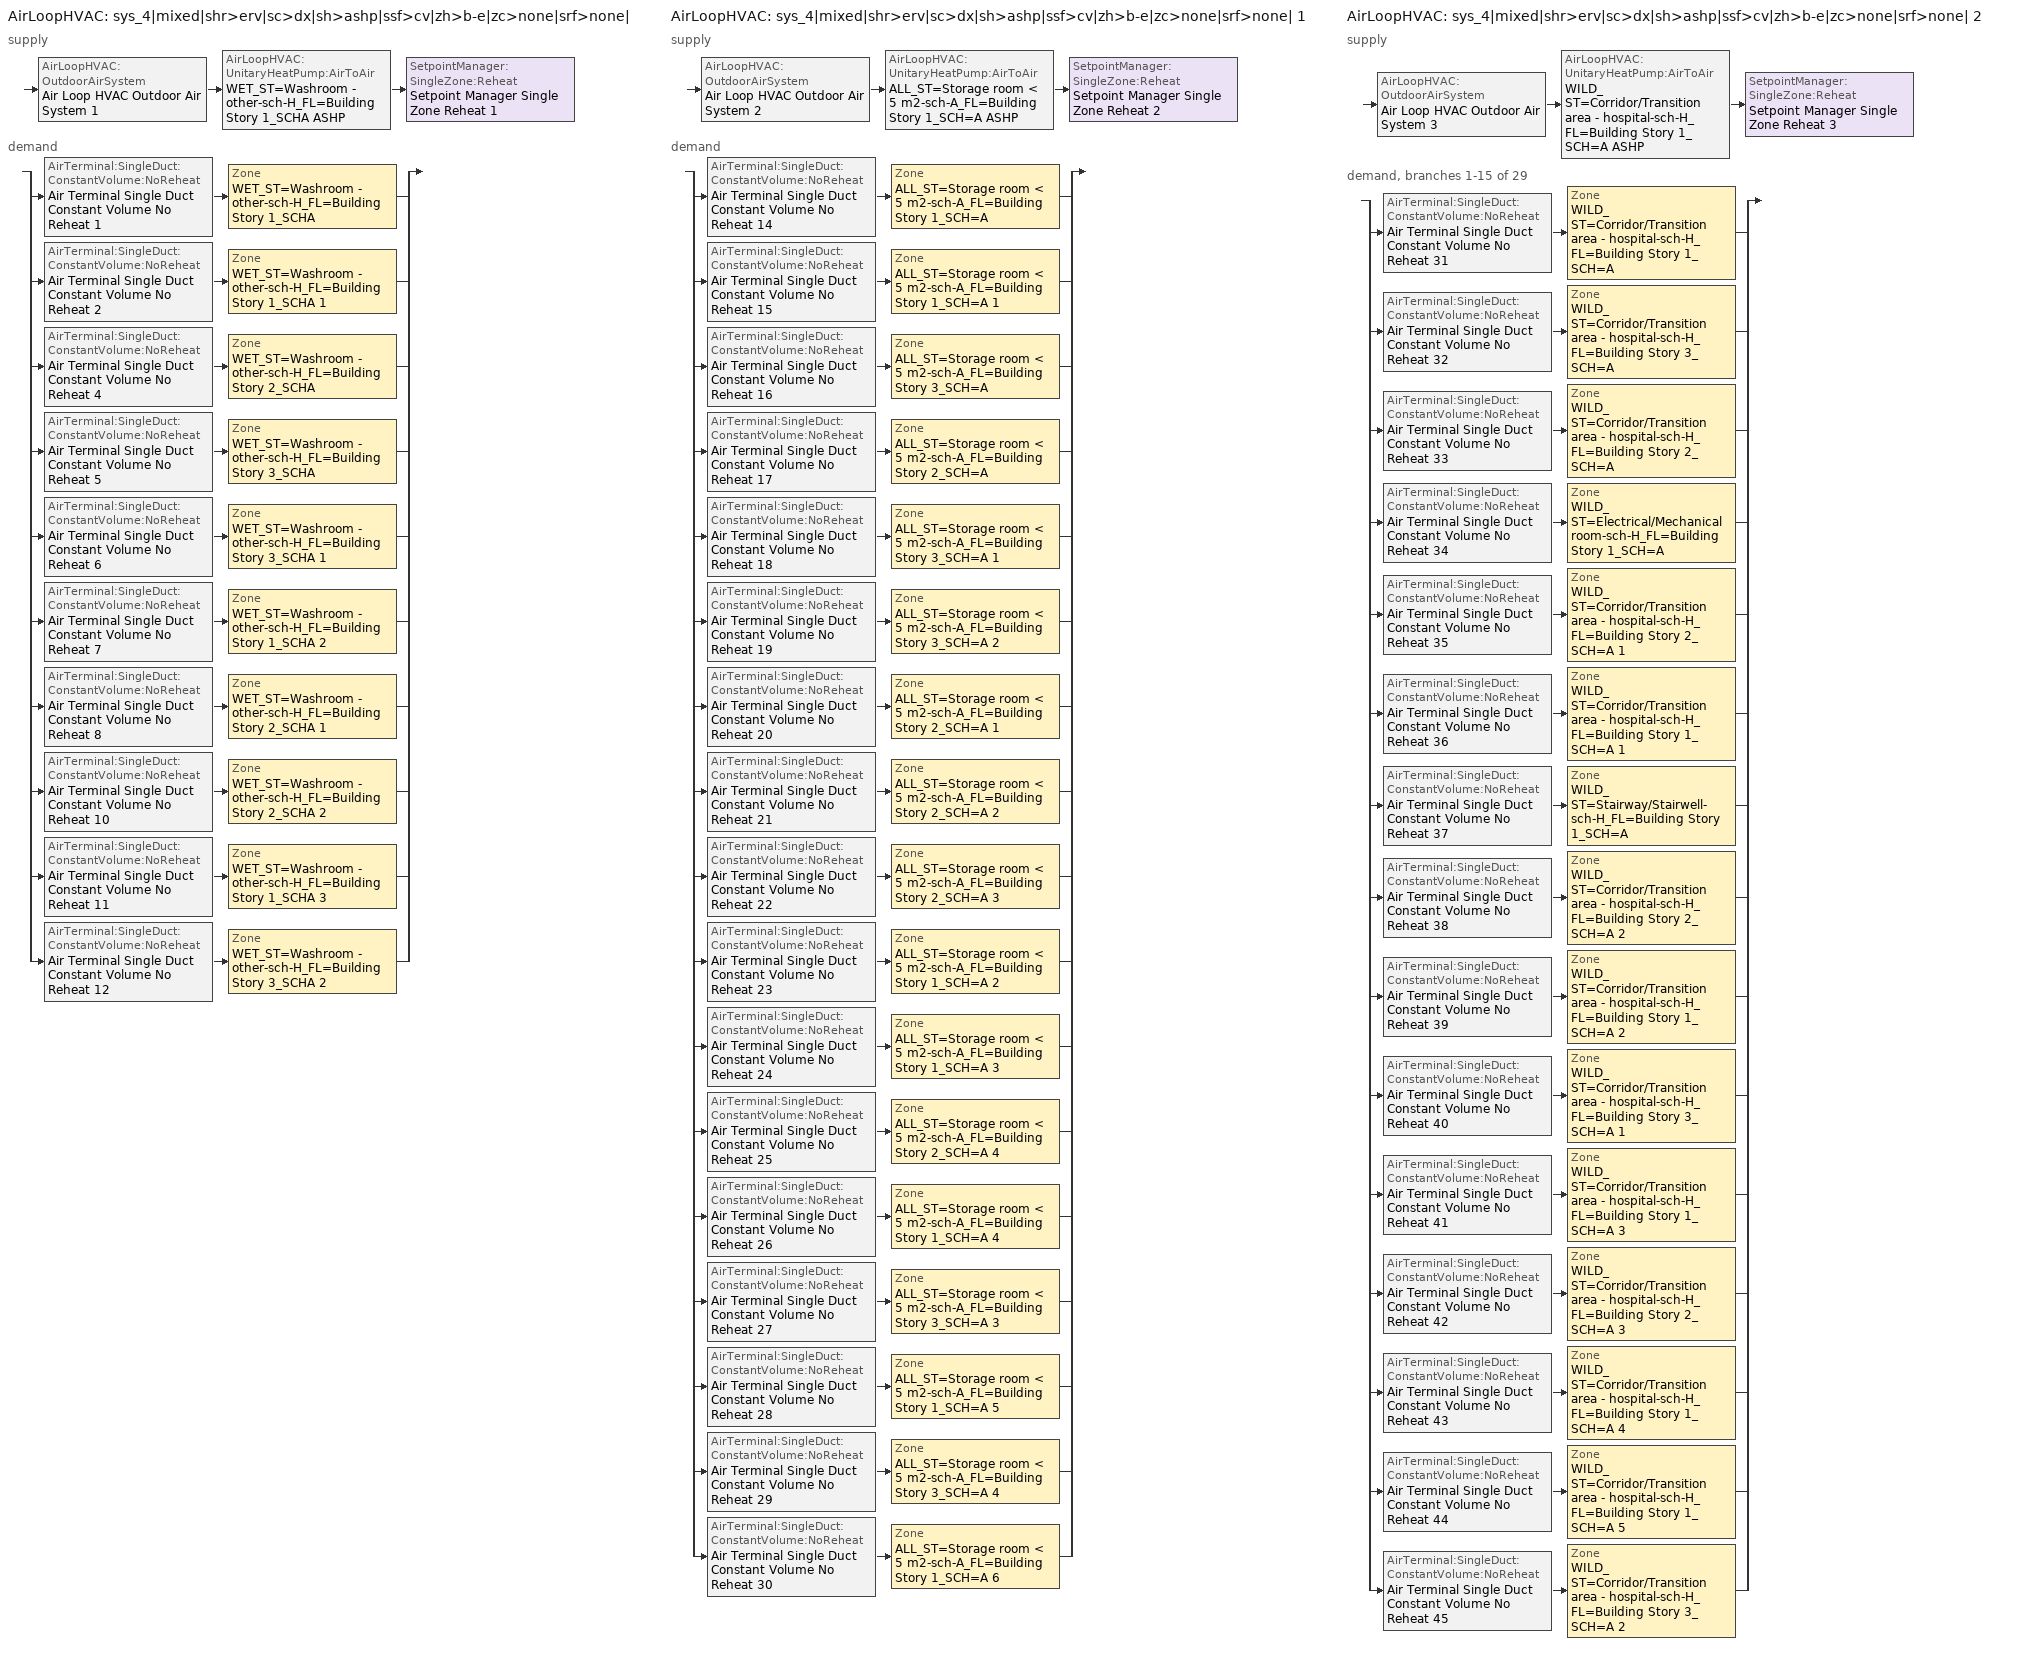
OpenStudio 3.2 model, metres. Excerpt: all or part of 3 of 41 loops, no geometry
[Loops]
AirLoopHVAC 'sys_4|mixed|shr>erv|sc>dx|sh>ashp|ssf>cv|zh>b-e|zc>none|srf>none|'
 supply: AirLoopHVAC:OutdoorAirSystem 'Air Loop HVAC Outdoor Air System 1' > AirLoopHVAC:UnitaryHeatPump:AirToAir 'WET_ST=Washroom - other-sch-H_FL=Building Story 1_SCHA ASHP' > SetpointManager:SingleZone:Reheat 'Setpoint Manager Single Zone Reheat 1'
 demand: split
  | AirTerminal:SingleDuct:ConstantVolume:NoReheat 'Air Terminal Single Duct Constant Volume No Reheat 1' > Zone 'WET_ST=Washroom - other-sch-H_FL=Building Story 1_SCHA'
  | AirTerminal:SingleDuct:ConstantVolume:NoReheat 'Air Terminal Single Duct Constant Volume No Reheat 2' > Zone 'WET_ST=Washroom - other-sch-H_FL=Building Story 1_SCHA 1'
  | AirTerminal:SingleDuct:ConstantVolume:NoReheat 'Air Terminal Single Duct Constant Volume No Reheat 4' > Zone 'WET_ST=Washroom - other-sch-H_FL=Building Story 2_SCHA'
  | AirTerminal:SingleDuct:ConstantVolume:NoReheat 'Air Terminal Single Duct Constant Volume No Reheat 5' > Zone 'WET_ST=Washroom - other-sch-H_FL=Building Story 3_SCHA'
  | AirTerminal:SingleDuct:ConstantVolume:NoReheat 'Air Terminal Single Duct Constant Volume No Reheat 6' > Zone 'WET_ST=Washroom - other-sch-H_FL=Building Story 3_SCHA 1'
  | AirTerminal:SingleDuct:ConstantVolume:NoReheat 'Air Terminal Single Duct Constant Volume No Reheat 7' > Zone 'WET_ST=Washroom - other-sch-H_FL=Building Story 1_SCHA 2'
  | AirTerminal:SingleDuct:ConstantVolume:NoReheat 'Air Terminal Single Duct Constant Volume No Reheat 8' > Zone 'WET_ST=Washroom - other-sch-H_FL=Building Story 2_SCHA 1'
  | AirTerminal:SingleDuct:ConstantVolume:NoReheat 'Air Terminal Single Duct Constant Volume No Reheat 10' > Zone 'WET_ST=Washroom - other-sch-H_FL=Building Story 2_SCHA 2'
  | AirTerminal:SingleDuct:ConstantVolume:NoReheat 'Air Terminal Single Duct Constant Volume No Reheat 11' > Zone 'WET_ST=Washroom - other-sch-H_FL=Building Story 1_SCHA 3'
  | AirTerminal:SingleDuct:ConstantVolume:NoReheat 'Air Terminal Single Duct Constant Volume No Reheat 12' > Zone 'WET_ST=Washroom - other-sch-H_FL=Building Story 3_SCHA 2'
AirLoopHVAC 'sys_4|mixed|shr>erv|sc>dx|sh>ashp|ssf>cv|zh>b-e|zc>none|srf>none| 1'
 supply: AirLoopHVAC:OutdoorAirSystem 'Air Loop HVAC Outdoor Air System 2' > AirLoopHVAC:UnitaryHeatPump:AirToAir 'ALL_ST=Storage room < 5 m2-sch-A_FL=Building Story 1_SCH=A ASHP' > SetpointManager:SingleZone:Reheat 'Setpoint Manager Single Zone Reheat 2'
 demand: split
  | AirTerminal:SingleDuct:ConstantVolume:NoReheat 'Air Terminal Single Duct Constant Volume No Reheat 14' > Zone 'ALL_ST=Storage room < 5 m2-sch-A_FL=Building Story 1_SCH=A'
  | AirTerminal:SingleDuct:ConstantVolume:NoReheat 'Air Terminal Single Duct Constant Volume No Reheat 15' > Zone 'ALL_ST=Storage room < 5 m2-sch-A_FL=Building Story 1_SCH=A 1'
  | AirTerminal:SingleDuct:ConstantVolume:NoReheat 'Air Terminal Single Duct Constant Volume No Reheat 16' > Zone 'ALL_ST=Storage room < 5 m2-sch-A_FL=Building Story 3_SCH=A'
  | AirTerminal:SingleDuct:ConstantVolume:NoReheat 'Air Terminal Single Duct Constant Volume No Reheat 17' > Zone 'ALL_ST=Storage room < 5 m2-sch-A_FL=Building Story 2_SCH=A'
  | AirTerminal:SingleDuct:ConstantVolume:NoReheat 'Air Terminal Single Duct Constant Volume No Reheat 18' > Zone 'ALL_ST=Storage room < 5 m2-sch-A_FL=Building Story 3_SCH=A 1'
  | AirTerminal:SingleDuct:ConstantVolume:NoReheat 'Air Terminal Single Duct Constant Volume No Reheat 19' > Zone 'ALL_ST=Storage room < 5 m2-sch-A_FL=Building Story 3_SCH=A 2'
  | AirTerminal:SingleDuct:ConstantVolume:NoReheat 'Air Terminal Single Duct Constant Volume No Reheat 20' > Zone 'ALL_ST=Storage room < 5 m2-sch-A_FL=Building Story 2_SCH=A 1'
  | AirTerminal:SingleDuct:ConstantVolume:NoReheat 'Air Terminal Single Duct Constant Volume No Reheat 21' > Zone 'ALL_ST=Storage room < 5 m2-sch-A_FL=Building Story 2_SCH=A 2'
  | AirTerminal:SingleDuct:ConstantVolume:NoReheat 'Air Terminal Single Duct Constant Volume No Reheat 22' > Zone 'ALL_ST=Storage room < 5 m2-sch-A_FL=Building Story 2_SCH=A 3'
  | AirTerminal:SingleDuct:ConstantVolume:NoReheat 'Air Terminal Single Duct Constant Volume No Reheat 23' > Zone 'ALL_ST=Storage room < 5 m2-sch-A_FL=Building Story 1_SCH=A 2'
  | AirTerminal:SingleDuct:ConstantVolume:NoReheat 'Air Terminal Single Duct Constant Volume No Reheat 24' > Zone 'ALL_ST=Storage room < 5 m2-sch-A_FL=Building Story 1_SCH=A 3'
  | AirTerminal:SingleDuct:ConstantVolume:NoReheat 'Air Terminal Single Duct Constant Volume No Reheat 25' > Zone 'ALL_ST=Storage room < 5 m2-sch-A_FL=Building Story 2_SCH=A 4'
  | AirTerminal:SingleDuct:ConstantVolume:NoReheat 'Air Terminal Single Duct Constant Volume No Reheat 26' > Zone 'ALL_ST=Storage room < 5 m2-sch-A_FL=Building Story 1_SCH=A 4'
  | AirTerminal:SingleDuct:ConstantVolume:NoReheat 'Air Terminal Single Duct Constant Volume No Reheat 27' > Zone 'ALL_ST=Storage room < 5 m2-sch-A_FL=Building Story 3_SCH=A 3'
  | AirTerminal:SingleDuct:ConstantVolume:NoReheat 'Air Terminal Single Duct Constant Volume No Reheat 28' > Zone 'ALL_ST=Storage room < 5 m2-sch-A_FL=Building Story 1_SCH=A 5'
  | AirTerminal:SingleDuct:ConstantVolume:NoReheat 'Air Terminal Single Duct Constant Volume No Reheat 29' > Zone 'ALL_ST=Storage room < 5 m2-sch-A_FL=Building Story 3_SCH=A 4'
  | AirTerminal:SingleDuct:ConstantVolume:NoReheat 'Air Terminal Single Duct Constant Volume No Reheat 30' > Zone 'ALL_ST=Storage room < 5 m2-sch-A_FL=Building Story 1_SCH=A 6'
AirLoopHVAC 'sys_4|mixed|shr>erv|sc>dx|sh>ashp|ssf>cv|zh>b-e|zc>none|srf>none| 2'
 supply: AirLoopHVAC:OutdoorAirSystem 'Air Loop HVAC Outdoor Air System 3' > AirLoopHVAC:UnitaryHeatPump:AirToAir 'WILD_ST=Corridor/Transition area - hospital-sch-H_FL=Building Story 1_SCH=A ASHP' > SetpointManager:SingleZone:Reheat 'Setpoint Manager Single Zone Reheat 3'
 demand, branches 1-15 of 29: split
  | AirTerminal:SingleDuct:ConstantVolume:NoReheat 'Air Terminal Single Duct Constant Volume No Reheat 31' > Zone 'WILD_ST=Corridor/Transition area - hospital-sch-H_FL=Building Story 1_SCH=A'
  | AirTerminal:SingleDuct:ConstantVolume:NoReheat 'Air Terminal Single Duct Constant Volume No Reheat 32' > Zone 'WILD_ST=Corridor/Transition area - hospital-sch-H_FL=Building Story 3_SCH=A'
  | AirTerminal:SingleDuct:ConstantVolume:NoReheat 'Air Terminal Single Duct Constant Volume No Reheat 33' > Zone 'WILD_ST=Corridor/Transition area - hospital-sch-H_FL=Building Story 2_SCH=A'
  | AirTerminal:SingleDuct:ConstantVolume:NoReheat 'Air Terminal Single Duct Constant Volume No Reheat 34' > Zone 'WILD_ST=Electrical/Mechanical room-sch-H_FL=Building Story 1_SCH=A'
  | AirTerminal:SingleDuct:ConstantVolume:NoReheat 'Air Terminal Single Duct Constant Volume No Reheat 35' > Zone 'WILD_ST=Corridor/Transition area - hospital-sch-H_FL=Building Story 2_SCH=A 1'
  | AirTerminal:SingleDuct:ConstantVolume:NoReheat 'Air Terminal Single Duct Constant Volume No Reheat 36' > Zone 'WILD_ST=Corridor/Transition area - hospital-sch-H_FL=Building Story 1_SCH=A 1'
  | AirTerminal:SingleDuct:ConstantVolume:NoReheat 'Air Terminal Single Duct Constant Volume No Reheat 37' > Zone 'WILD_ST=Stairway/Stairwell-sch-H_FL=Building Story 1_SCH=A'
  | AirTerminal:SingleDuct:ConstantVolume:NoReheat 'Air Terminal Single Duct Constant Volume No Reheat 38' > Zone 'WILD_ST=Corridor/Transition area - hospital-sch-H_FL=Building Story 2_SCH=A 2'
  | AirTerminal:SingleDuct:ConstantVolume:NoReheat 'Air Terminal Single Duct Constant Volume No Reheat 39' > Zone 'WILD_ST=Corridor/Transition area - hospital-sch-H_FL=Building Story 1_SCH=A 2'
  | AirTerminal:SingleDuct:ConstantVolume:NoReheat 'Air Terminal Single Duct Constant Volume No Reheat 40' > Zone 'WILD_ST=Corridor/Transition area - hospital-sch-H_FL=Building Story 3_SCH=A 1'
  | AirTerminal:SingleDuct:ConstantVolume:NoReheat 'Air Terminal Single Duct Constant Volume No Reheat 41' > Zone 'WILD_ST=Corridor/Transition area - hospital-sch-H_FL=Building Story 1_SCH=A 3'
  | AirTerminal:SingleDuct:ConstantVolume:NoReheat 'Air Terminal Single Duct Constant Volume No Reheat 42' > Zone 'WILD_ST=Corridor/Transition area - hospital-sch-H_FL=Building Story 2_SCH=A 3'
  | AirTerminal:SingleDuct:ConstantVolume:NoReheat 'Air Terminal Single Duct Constant Volume No Reheat 43' > Zone 'WILD_ST=Corridor/Transition area - hospital-sch-H_FL=Building Story 1_SCH=A 4'
  | AirTerminal:SingleDuct:ConstantVolume:NoReheat 'Air Terminal Single Duct Constant Volume No Reheat 44' > Zone 'WILD_ST=Corridor/Transition area - hospital-sch-H_FL=Building Story 1_SCH=A 5'
  | AirTerminal:SingleDuct:ConstantVolume:NoReheat 'Air Terminal Single Duct Constant Volume No Reheat 45' > Zone 'WILD_ST=Corridor/Transition area - hospital-sch-H_FL=Building Story 3_SCH=A 2'
[Sizing:Zone] Zone Cooling Design Supply Air Temperature Input Method=TemperatureDifference; Zone Cooling Design Supply Air Temperature {C}=14; Zone Cooling Design Supply Air Temperature Difference {deltaC}=11; Zone Heating Design Supply Air Temperature Input Method=TemperatureDifference; Zone Heating Design Supply Air Temperature {C}=40; Zone Heating Design Supply Air Temperature Difference {deltaC}=21; Zone Cooling Design Supply Air Humidity Ratio {kg-H2O/kg-air}=0.0085; Zone Heating Design Supply Air Humidity Ratio {kg-H2O/kg-air}=0.008; Zone Heating Sizing Factor=1.3; Zone Cooling Sizing Factor=1; Cooling Design Air Flow Method=DesignDay; Heating Design Air Flow Method=DesignDay; Account for Dedicated Outdoor Air System=No; Dedicated Outdoor Air System Control Strategy=NeutralSupplyAir; Dedicated Outdoor Air Low Setpoint Temperature for Design {C}=autosize; Dedicated Outdoor Air High Setpoint Temperature for Design {C}=autosize
WET_ST=Washroom - other-sch-H_FL=Building Story 1_SCHA; WET_ST=Washroom - other-sch-H_FL=Building Story 1_SCHA 1; WET_ST=Washroom - other-sch-H_FL=Building Story 2_SCHA; WET_ST=Washroom - other-sch-H_FL=Building Story 3_SCHA; WET_ST=Washroom - other-sch-H_FL=Building Story 3_SCHA 1; WET_ST=Washroom - other-sch-H_FL=Building Story 1_SCHA 2; WET_ST=Washroom - other-sch-H_FL=Building Story 2_SCHA 1; WET_ST=Washroom - other-sch-H_FL=Building Story 2_SCHA 2; WET_ST=Washroom - other-sch-H_FL=Building Story 1_SCHA 3; WET_ST=Washroom - other-sch-H_FL=Building Story 3_SCHA 2; ALL_ST=Storage room < 5 m2-sch-A_FL=Building Story 1_SCH=A; ALL_ST=Storage room < 5 m2-sch-A_FL=Building Story 1_SCH=A 1; ALL_ST=Storage room < 5 m2-sch-A_FL=Building Story 3_SCH=A; ALL_ST=Storage room < 5 m2-sch-A_FL=Building Story 2_SCH=A; ALL_ST=Storage room < 5 m2-sch-A_FL=Building Story 3_SCH=A 1; ALL_ST=Storage room < 5 m2-sch-A_FL=Building Story 3_SCH=A 2; ALL_ST=Storage room < 5 m2-sch-A_FL=Building Story 2_SCH=A 1; ALL_ST=Storage room < 5 m2-sch-A_FL=Building Story 2_SCH=A 2; ALL_ST=Storage room < 5 m2-sch-A_FL=Building Story 2_SCH=A 3; ALL_ST=Storage room < 5 m2-sch-A_FL=Building Story 1_SCH=A 2; ALL_ST=Storage room < 5 m2-sch-A_FL=Building Story 1_SCH=A 3; ALL_ST=Storage room < 5 m2-sch-A_FL=Building Story 2_SCH=A 4; ALL_ST=Storage room < 5 m2-sch-A_FL=Building Story 1_SCH=A 4; ALL_ST=Storage room < 5 m2-sch-A_FL=Building Story 3_SCH=A 3; ALL_ST=Storage room < 5 m2-sch-A_FL=Building Story 1_SCH=A 5; ALL_ST=Storage room < 5 m2-sch-A_FL=Building Story 3_SCH=A 4; ALL_ST=Storage room < 5 m2-sch-A_FL=Building Story 1_SCH=A 6; WILD_ST=Corridor/Transition area - hospital-sch-H_FL=Building Story 1_SCH=A; WILD_ST=Corridor/Transition area - hospital-sch-H_FL=Building Story 3_SCH=A; WILD_ST=Corridor/Transition area - hospital-sch-H_FL=Building Story 2_SCH=A; WILD_ST=Electrical/Mechanical room-sch-H_FL=Building Story 1_SCH=A; WILD_ST=Corridor/Transition area - hospital-sch-H_FL=Building Story 2_SCH=A 1; WILD_ST=Corridor/Transition area - hospital-sch-H_FL=Building Story 1_SCH=A 1; WILD_ST=Stairway/Stairwell-sch-H_FL=Building Story 1_SCH=A; WILD_ST=Corridor/Transition area - hospital-sch-H_FL=Building Story 2_SCH=A 2; WILD_ST=Corridor/Transition area - hospital-sch-H_FL=Building Story 1_SCH=A 2; WILD_ST=Corridor/Transition area - hospital-sch-H_FL=Building Story 3_SCH=A 1; WILD_ST=Corridor/Transition area - hospital-sch-H_FL=Building Story 1_SCH=A 3; WILD_ST=Corridor/Transition area - hospital-sch-H_FL=Building Story 2_SCH=A 3; WILD_ST=Corridor/Transition area - hospital-sch-H_FL=Building Story 1_SCH=A 4; WILD_ST=Corridor/Transition area - hospital-sch-H_FL=Building Story 1_SCH=A 5; WILD_ST=Corridor/Transition area - hospital-sch-H_FL=Building Story 3_SCH=A 2
[Zone equipment]
WET_ST=Washroom - other-sch-H_FL=Building Story 1_SCHA: Zone HVAC Baseboard Convective Electric 1, Air Terminal Single Duct Constant Volume No Reheat 1
WET_ST=Washroom - other-sch-H_FL=Building Story 1_SCHA 1: Zone HVAC Baseboard Convective Electric 2, Air Terminal Single Duct Constant Volume No Reheat 2
WET_ST=Washroom - other-sch-H_FL=Building Story 2_SCHA: Zone HVAC Baseboard Convective Electric 4, Air Terminal Single Duct Constant Volume No Reheat 4
WET_ST=Washroom - other-sch-H_FL=Building Story 3_SCHA: Zone HVAC Baseboard Convective Electric 5, Air Terminal Single Duct Constant Volume No Reheat 5
WET_ST=Washroom - other-sch-H_FL=Building Story 3_SCHA 1: Zone HVAC Baseboard Convective Electric 6, Air Terminal Single Duct Constant Volume No Reheat 6
WET_ST=Washroom - other-sch-H_FL=Building Story 1_SCHA 2: Zone HVAC Baseboard Convective Electric 7, Air Terminal Single Duct Constant Volume No Reheat 7
WET_ST=Washroom - other-sch-H_FL=Building Story 2_SCHA 1: Zone HVAC Baseboard Convective Electric 8, Air Terminal Single Duct Constant Volume No Reheat 8
WET_ST=Washroom - other-sch-H_FL=Building Story 2_SCHA 2: Zone HVAC Baseboard Convective Electric 10, Air Terminal Single Duct Constant Volume No Reheat 10
WET_ST=Washroom - other-sch-H_FL=Building Story 1_SCHA 3: Zone HVAC Baseboard Convective Electric 11, Air Terminal Single Duct Constant Volume No Reheat 11
WET_ST=Washroom - other-sch-H_FL=Building Story 3_SCHA 2: Zone HVAC Baseboard Convective Electric 12, Air Terminal Single Duct Constant Volume No Reheat 12
ALL_ST=Storage room < 5 m2-sch-A_FL=Building Story 1_SCH=A: Zone HVAC Baseboard Convective Electric 14, Air Terminal Single Duct Constant Volume No Reheat 14
ALL_ST=Storage room < 5 m2-sch-A_FL=Building Story 1_SCH=A 1: Zone HVAC Baseboard Convective Electric 15, Air Terminal Single Duct Constant Volume No Reheat 15
ALL_ST=Storage room < 5 m2-sch-A_FL=Building Story 3_SCH=A: Zone HVAC Baseboard Convective Electric 16, Air Terminal Single Duct Constant Volume No Reheat 16
ALL_ST=Storage room < 5 m2-sch-A_FL=Building Story 2_SCH=A: Zone HVAC Baseboard Convective Electric 17, Air Terminal Single Duct Constant Volume No Reheat 17
ALL_ST=Storage room < 5 m2-sch-A_FL=Building Story 3_SCH=A 1: Zone HVAC Baseboard Convective Electric 18, Air Terminal Single Duct Constant Volume No Reheat 18
ALL_ST=Storage room < 5 m2-sch-A_FL=Building Story 3_SCH=A 2: Zone HVAC Baseboard Convective Electric 19, Air Terminal Single Duct Constant Volume No Reheat 19
ALL_ST=Storage room < 5 m2-sch-A_FL=Building Story 2_SCH=A 1: Zone HVAC Baseboard Convective Electric 20, Air Terminal Single Duct Constant Volume No Reheat 20
ALL_ST=Storage room < 5 m2-sch-A_FL=Building Story 2_SCH=A 2: Zone HVAC Baseboard Convective Electric 21, Air Terminal Single Duct Constant Volume No Reheat 21
ALL_ST=Storage room < 5 m2-sch-A_FL=Building Story 2_SCH=A 3: Zone HVAC Baseboard Convective Electric 22, Air Terminal Single Duct Constant Volume No Reheat 22
ALL_ST=Storage room < 5 m2-sch-A_FL=Building Story 1_SCH=A 2: Zone HVAC Baseboard Convective Electric 23, Air Terminal Single Duct Constant Volume No Reheat 23
ALL_ST=Storage room < 5 m2-sch-A_FL=Building Story 1_SCH=A 3: Zone HVAC Baseboard Convective Electric 24, Air Terminal Single Duct Constant Volume No Reheat 24
ALL_ST=Storage room < 5 m2-sch-A_FL=Building Story 2_SCH=A 4: Zone HVAC Baseboard Convective Electric 25, Air Terminal Single Duct Constant Volume No Reheat 25
ALL_ST=Storage room < 5 m2-sch-A_FL=Building Story 1_SCH=A 4: Zone HVAC Baseboard Convective Electric 26, Air Terminal Single Duct Constant Volume No Reheat 26
ALL_ST=Storage room < 5 m2-sch-A_FL=Building Story 3_SCH=A 3: Zone HVAC Baseboard Convective Electric 27, Air Terminal Single Duct Constant Volume No Reheat 27
ALL_ST=Storage room < 5 m2-sch-A_FL=Building Story 1_SCH=A 5: Zone HVAC Baseboard Convective Electric 28, Air Terminal Single Duct Constant Volume No Reheat 28
ALL_ST=Storage room < 5 m2-sch-A_FL=Building Story 3_SCH=A 4: Zone HVAC Baseboard Convective Electric 29, Air Terminal Single Duct Constant Volume No Reheat 29
ALL_ST=Storage room < 5 m2-sch-A_FL=Building Story 1_SCH=A 6: Zone HVAC Baseboard Convective Electric 30, Air Terminal Single Duct Constant Volume No Reheat 30
WILD_ST=Corridor/Transition area - hospital-sch-H_FL=Building Story 1_SCH=A: Zone HVAC Baseboard Convective Electric 31, Air Terminal Single Duct Constant Volume No Reheat 31
WILD_ST=Corridor/Transition area - hospital-sch-H_FL=Building Story 3_SCH=A: Zone HVAC Baseboard Convective Electric 32, Air Terminal Single Duct Constant Volume No Reheat 32
WILD_ST=Corridor/Transition area - hospital-sch-H_FL=Building Story 2_SCH=A: Zone HVAC Baseboard Convective Electric 33, Air Terminal Single Duct Constant Volume No Reheat 33
WILD_ST=Electrical/Mechanical room-sch-H_FL=Building Story 1_SCH=A: Zone HVAC Baseboard Convective Electric 34, Air Terminal Single Duct Constant Volume No Reheat 34
WILD_ST=Corridor/Transition area - hospital-sch-H_FL=Building Story 2_SCH=A 1: Zone HVAC Baseboard Convective Electric 35, Air Terminal Single Duct Constant Volume No Reheat 35
WILD_ST=Corridor/Transition area - hospital-sch-H_FL=Building Story 1_SCH=A 1: Zone HVAC Baseboard Convective Electric 36, Air Terminal Single Duct Constant Volume No Reheat 36
WILD_ST=Stairway/Stairwell-sch-H_FL=Building Story 1_SCH=A: Zone HVAC Baseboard Convective Electric 37, Air Terminal Single Duct Constant Volume No Reheat 37
WILD_ST=Corridor/Transition area - hospital-sch-H_FL=Building Story 2_SCH=A 2: Zone HVAC Baseboard Convective Electric 38, Air Terminal Single Duct Constant Volume No Reheat 38
WILD_ST=Corridor/Transition area - hospital-sch-H_FL=Building Story 1_SCH=A 2: Zone HVAC Baseboard Convective Electric 39, Air Terminal Single Duct Constant Volume No Reheat 39
WILD_ST=Corridor/Transition area - hospital-sch-H_FL=Building Story 3_SCH=A 1: Zone HVAC Baseboard Convective Electric 40, Air Terminal Single Duct Constant Volume No Reheat 40
WILD_ST=Corridor/Transition area - hospital-sch-H_FL=Building Story 1_SCH=A 3: Zone HVAC Baseboard Convective Electric 41, Air Terminal Single Duct Constant Volume No Reheat 41
WILD_ST=Corridor/Transition area - hospital-sch-H_FL=Building Story 2_SCH=A 3: Zone HVAC Baseboard Convective Electric 42, Air Terminal Single Duct Constant Volume No Reheat 42
WILD_ST=Corridor/Transition area - hospital-sch-H_FL=Building Story 1_SCH=A 4: Zone HVAC Baseboard Convective Electric 43, Air Terminal Single Duct Constant Volume No Reheat 43
WILD_ST=Corridor/Transition area - hospital-sch-H_FL=Building Story 1_SCH=A 5: Zone HVAC Baseboard Convective Electric 44, Air Terminal Single Duct Constant Volume No Reheat 44
WILD_ST=Corridor/Transition area - hospital-sch-H_FL=Building Story 3_SCH=A 2: Zone HVAC Baseboard Convective Electric 45, Air Terminal Single Duct Constant Volume No Reheat 45
[AirLoopHVAC] Design Supply Air Flow Rate {m3/s}=autosize; Design Return Air Flow Fraction of Supply Air Flow=1
Name | Availability Schedule
sys_4|mixed|shr>erv|sc>dx|sh>ashp|ssf>cv|zh>b-e|zc>none|srf>none| | sys_4|mixed|shr>none|sc>dx|sh>ashp|ssf>cv|zh>b-e|zc>none|srf>none| Occ Sch
sys_4|mixed|shr>erv|sc>dx|sh>ashp|ssf>cv|zh>b-e|zc>none|srf>none| 1 | sys_4|mixed|shr>none|sc>dx|sh>ashp|ssf>cv|zh>b-e|zc>none|srf>none| 1 Occ Sch
sys_4|mixed|shr>erv|sc>dx|sh>ashp|ssf>cv|zh>b-e|zc>none|srf>none| 2 | sys_4|mixed|shr>none|sc>dx|sh>ashp|ssf>cv|zh>b-e|zc>none|srf>none| 2 Occ Sch
[Sizing:System] Type of Load to Size On=Sensible; Design Outdoor Air Flow Rate {m3/s}=Autosize; Central Heating Maximum System Air Flow Ratio=1; Preheat Design Temperature {C}=7; Preheat Design Humidity Ratio {kg-H2O/kg-Air}=0.008; Precool Design Temperature {C}=13; Precool Design Humidity Ratio {kg-H2O/kg-Air}=0.008; Central Cooling Design Supply Air Temperature {C}=13; Central Heating Design Supply Air Temperature {C}=43; Sizing Option=NonCoincident; 100% Outdoor Air in Cooling=No; 100% Outdoor Air in Heating=No; Central Cooling Design Supply Air Humidity Ratio {kg-H2O/kg-Air}=0.0085; Central Heating Design Supply Air Humidity Ratio {kg-H2O/kg-Air}=0.008; Cooling Design Air Flow Method=DesignDay; Cooling Design Air Flow Rate {m3/s}=0; Heating Design Air Flow Method=DesignDay; Heating Design Air Flow Rate {m3/s}=0; System Outdoor Air Method=ZoneSum; Zone Maximum Outdoor Air Fraction=1; Cooling Supply Air Flow Rate Per Floor Area {m3/s-m2}=0.00996765; Cooling Fraction of Autosized Cooling Supply Air Flow Rate=1; Cooling Supply Air Flow Rate Per Unit Cooling Capacity {m3/s-W}=3.94755e-05; Heating Supply Air Flow Rate Per Floor Area {m3/s-m2}=0.00996765; Heating Fraction of Autosized Heating Supply Air Flow Rate=1; Heating Fraction of Autosized Cooling Supply Air Flow Rate=1; Heating Supply Air Flow Rate Per Unit Heating Capacity {m3/s-W}=3.15882e-05; Cooling Design Capacity Method=CoolingDesignCapacity; Cooling Design Capacity {W}=autosize; Cooling Design Capacity Per Floor Area {W/m2}=234.7; Fraction of Autosized Cooling Design Capacity=1; Heating Design Capacity Method=HeatingDesignCapacity; Heating Design Capacity {W}=autosize; Heating Design Capacity Per Floor Area {W/m2}=157; Fraction of Autosized Heating Design Capacity=1; Central Cooling Capacity Control Method=OnOff
sys_4|mixed|shr>erv|sc>dx|sh>ashp|ssf>cv|zh>b-e|zc>none|srf>none|; sys_4|mixed|shr>erv|sc>dx|sh>ashp|ssf>cv|zh>b-e|zc>none|srf>none| 1; sys_4|mixed|shr>erv|sc>dx|sh>ashp|ssf>cv|zh>b-e|zc>none|srf>none| 2
[Fan:OnOff] Availability Schedule=Always On Discrete; Fan Total Efficiency=0.39975; Pressure Rise {Pa}=622.722; Maximum Flow Rate {m3/s}=autosize; Motor Efficiency=0.615; Motor In Airstream Fraction=1
Name | Fan Power Ratio Function of Speed Ratio Curve | Fan Efficiency Ratio Function of Speed Ratio Curve
Fan On Off 1 | Fan On Off Power Curve | Fan On Off Efficiency Curve
Fan On Off 2 | Fan On Off Power Curve 1 | Fan On Off Efficiency Curve 1
Fan On Off 3 | Fan On Off Power Curve 2 | Fan On Off Efficiency Curve 2
[Coil:Cooling:DX:SingleSpeed] Availability Schedule=Always On Discrete; Rated Total Cooling Capacity {W}=autosize; Rated Sensible Heat Ratio=autosize; Rated Air Flow Rate {m3/s}=autosize; Rated Evaporator Fan Power Per Volume Flow Rate {W/(m3/s)}=773.3; Total Cooling Capacity Function of Temperature Curve=DXCOOL-NECB2011-REF-CAPFT; Total Cooling Capacity Function of Flow Fraction Curve=DXCOOL-NECB2011-REF-CAPFFLOW; Energy Input Ratio Function of Temperature Curve=DXCOOL-NECB2011-REF-COOLEIRFT; Energy Input Ratio Function of Flow Fraction Curve=DXCOOL-NECB2011-REF-COOLEIRFFLOW; Part Load Fraction Correlation Curve=DXCOOL-NECB2011-REF-COOLPLFFPLR; Minimum Outdoor Dry-Bulb Temperature for Compressor Operation {C}=-25; Condenser Type=AirCooled; Evaporative Condenser Effectiveness=0; Evaporative Condenser Air Flow Rate {m3/s}=Autosize; Evaporative Condenser Pump Rated Power Consumption {W}=Autosize; Crankcase Heater Capacity {W}=0; Maximum Outdoor Dry-Bulb Temperature for Crankcase Heater Operation {C}=0; Basin Heater Capacity {W/K}=0; Basin Heater Setpoint Temperature {C}=10
Name | Rated COP {W/W}
CoilCoolingDXSingleSpeed_dx 36kBtu/hr 10.0EER | 3.46588
CoilCoolingDXSingleSpeed_dx 1 125kBtu/hr 10.8EER | 3.73224
CoilCoolingDXSingleSpeed_dx 2 188kBtu/hr 10.4EER | 3.59906
[Coil:Heating:DX:SingleSpeed] Availability Schedule=Always On Discrete; Rated Air Flow Rate {m3/s}=Autosize; Rated Supply Fan Power Per Volume Flow Rate {W/(m3/s)}=773.3; Total Heating Capacity Function of Temperature Curve=DXHEAT-NECB2011-REF-CAPFT; Total Heating Capacity Function of Flow Fraction Curve=DXHEAT-NECB2011-REF-CAPFFLOW; Energy Input Ratio Function of Temperature Curve=DXHEAT-NECB2011-REF-EIRFT; Energy Input Ratio Function of Flow Fraction Curve=DXHEAT-NECB2011-REF-EIRFFLOW; Part Load Fraction Correlation Curve=DXHEAT-NECB2011-REF-PLFFPLR; Minimum Outdoor Dry-Bulb Temperature for Compressor Operation {C}=-10; Defrost Strategy=Resistive; Defrost Control=Timed; Defrost Time Period Fraction=0.166667; Resistive Defrost Heater Capacity {W}=2000
Name | Rated Total Heating Capacity {W} | Rated COP {W/W}
CoilHeatingDXSingleSpeed_dx 26 Clg kBtu/hr 3.1COPH | 7609.26 | 3.30411
CoilHeatingDXSingleSpeed_dx 1 90 Clg kBtu/hr 3.3COPH | 26470.8 | 3.54871
CoilHeatingDXSingleSpeed_dx 2 136 Clg kBtu/hr 3.3COPH | 39923.2 | 3.57113
[Controller:OutdoorAir] Minimum Outdoor Air Flow Rate {m3/s}=autosize; Maximum Outdoor Air Flow Rate {m3/s}=Autosize; Economizer Control Action Type=ModulateFlow; Lockout Type=NoLockout; Minimum Limit Type=FixedMinimum; High Humidity Control=No; Heat Recovery Bypass Control Type=BypassWhenOAFlowGreaterThanMinimum
Name | Economizer Control Type | Economizer Maximum Limit Dry-Bulb Temperature {C} | Economizer Maximum Limit Enthalpy {J/kg} | Economizer Minimum Limit Dry-Bulb Temperature {C} | Minimum Outdoor Air Schedule | Controller Mechanical Ventilation
Controller Outdoor Air 1 | NoEconomizer | 28 | 64000 | -100 | sys_4|mixed|shr>none|sc>dx|sh>ashp|ssf>cv|zh>b-e|zc>none|srf>none| Occ Sch | Controller Mechanical Ventilation 1
Controller Outdoor Air 2 | DifferentialEnthalpy |  |  |  | sys_4|mixed|shr>none|sc>dx|sh>ashp|ssf>cv|zh>b-e|zc>none|srf>none| 1 Occ Sch | Controller Mechanical Ventilation 2
Controller Outdoor Air 3 | DifferentialEnthalpy |  |  |  | sys_4|mixed|shr>none|sc>dx|sh>ashp|ssf>cv|zh>b-e|zc>none|srf>none| 2 Occ Sch | Controller Mechanical Ventilation 3
[Controller:MechanicalVentilation] Availability Schedule=Always On Discrete; System Outdoor Air Method=ZoneSum
Controller Mechanical Ventilation 1; Controller Mechanical Ventilation 2; Controller Mechanical Ventilation 3
[AirLoopHVAC:OutdoorAirSystem]
Name | Controller
Air Loop HVAC Outdoor Air System 1 | Controller Outdoor Air 1
Air Loop HVAC Outdoor Air System 2 | Controller Outdoor Air 2
Air Loop HVAC Outdoor Air System 3 | Controller Outdoor Air 3
[Coil:Heating:Gas] Availability Schedule=Always On Discrete; Gas Burner Efficiency=0.924; Nominal Capacity {W}=AutoSize; Parasitic Electric Load {W}=0; Part Load Fraction Correlation Curve=FURNACE-EFFPLR-NECB2011; Parasitic Gas Load {W}=0
Coil Heating Gas 1; Coil Heating Gas 2; Coil Heating Gas 3
[AirLoopHVAC:UnitaryHeatPump:AirToAir] Availability Schedule=Always On Discrete; Supply Air Flow Rate During Cooling Operation {m3/s}=Autosize; Supply Air Flow Rate During Heating Operation {m3/s}=Autosize; Maximum Supply Air Temperature from Supplemental Heater {C}=Autosize
Name | Controlling Zone or Thermostat Location | Supply Air Fan | Heating Coil | Cooling Coil | Supplemental Heating Coil | Supply Air Fan Operating Mode Schedule
WET_ST=Washroom - other-sch-H_FL=Building Story 1_SCHA ASHP | WET_ST=Washroom - other-sch-H_FL=Building Story 1_SCHA | Fan On Off 1 | CoilHeatingDXSingleSpeed_dx 26 Clg kBtu/hr 3.1COPH | CoilCoolingDXSingleSpeed_dx 36kBtu/hr 10.0EER | Coil Heating Gas 1 | sys_4|mixed|shr>none|sc>dx|sh>ashp|ssf>cv|zh>b-e|zc>none|srf>none| Occ Sch
ALL_ST=Storage room < 5 m2-sch-A_FL=Building Story 1_SCH=A ASHP | ALL_ST=Storage room < 5 m2-sch-A_FL=Building Story 1_SCH=A | Fan On Off 2 | CoilHeatingDXSingleSpeed_dx 1 90 Clg kBtu/hr 3.3COPH | CoilCoolingDXSingleSpeed_dx 1 125kBtu/hr 10.8EER | Coil Heating Gas 2 | sys_4|mixed|shr>none|sc>dx|sh>ashp|ssf>cv|zh>b-e|zc>none|srf>none| 1 Occ Sch
WILD_ST=Corridor/Transition area - hospital-sch-H_FL=Building Story 1_SCH=A ASHP | WILD_ST=Corridor/Transition area - hospital-sch-H_FL=Building Story 1_SCH=A | Fan On Off 3 | CoilHeatingDXSingleSpeed_dx 2 136 Clg kBtu/hr 3.3COPH | CoilCoolingDXSingleSpeed_dx 2 188kBtu/hr 10.4EER | Coil Heating Gas 3 | sys_4|mixed|shr>none|sc>dx|sh>ashp|ssf>cv|zh>b-e|zc>none|srf>none| 2 Occ Sch
[SetpointManager:SingleZone:Reheat] Minimum Supply Air Temperature {C}=13; Maximum Supply Air Temperature {C}=43
Name | Control Zone
Setpoint Manager Single Zone Reheat 1 | WET_ST=Washroom - other-sch-H_FL=Building Story 1_SCHA
Setpoint Manager Single Zone Reheat 2 | ALL_ST=Storage room < 5 m2-sch-A_FL=Building Story 1_SCH=A
Setpoint Manager Single Zone Reheat 3 | WILD_ST=Corridor/Transition area - hospital-sch-H_FL=Building Story 1_SCH=A
[ZoneHVAC:Baseboard:Convective:Electric] Availability Schedule=Always On Discrete; Nominal Capacity {W}=autosize; Efficiency=1
Zone HVAC Baseboard Convective Electric 1; Zone HVAC Baseboard Convective Electric 2; Zone HVAC Baseboard Convective Electric 4; Zone HVAC Baseboard Convective Electric 5; Zone HVAC Baseboard Convective Electric 6; Zone HVAC Baseboard Convective Electric 7; Zone HVAC Baseboard Convective Electric 8; Zone HVAC Baseboard Convective Electric 10; Zone HVAC Baseboard Convective Electric 11; Zone HVAC Baseboard Convective Electric 12; Zone HVAC Baseboard Convective Electric 14; Zone HVAC Baseboard Convective Electric 15; Zone HVAC Baseboard Convective Electric 16; Zone HVAC Baseboard Convective Electric 17; Zone HVAC Baseboard Convective Electric 18; Zone HVAC Baseboard Convective Electric 19; Zone HVAC Baseboard Convective Electric 20; Zone HVAC Baseboard Convective Electric 21; Zone HVAC Baseboard Convective Electric 22; Zone HVAC Baseboard Convective Electric 23; Zone HVAC Baseboard Convective Electric 24; Zone HVAC Baseboard Convective Electric 25; Zone HVAC Baseboard Convective Electric 26; Zone HVAC Baseboard Convective Electric 27; Zone HVAC Baseboard Convective Electric 28; Zone HVAC Baseboard Convective Electric 29; Zone HVAC Baseboard Convective Electric 30; Zone HVAC Baseboard Convective Electric 31; Zone HVAC Baseboard Convective Electric 32; Zone HVAC Baseboard Convective Electric 33; Zone HVAC Baseboard Convective Electric 34; Zone HVAC Baseboard Convective Electric 35; Zone HVAC Baseboard Convective Electric 36; Zone HVAC Baseboard Convective Electric 37; Zone HVAC Baseboard Convective Electric 38; Zone HVAC Baseboard Convective Electric 39; Zone HVAC Baseboard Convective Electric 40; Zone HVAC Baseboard Convective Electric 41; Zone HVAC Baseboard Convective Electric 42; Zone HVAC Baseboard Convective Electric 43; Zone HVAC Baseboard Convective Electric 44; Zone HVAC Baseboard Convective Electric 45
[AirTerminal:SingleDuct:ConstantVolume:NoReheat] Availability Schedule=Always On Discrete; Maximum Air Flow Rate {m3/s}=AutoSize
Air Terminal Single Duct Constant Volume No Reheat 1; Air Terminal Single Duct Constant Volume No Reheat 2; Air Terminal Single Duct Constant Volume No Reheat 4; Air Terminal Single Duct Constant Volume No Reheat 5; Air Terminal Single Duct Constant Volume No Reheat 6; Air Terminal Single Duct Constant Volume No Reheat 7; Air Terminal Single Duct Constant Volume No Reheat 8; Air Terminal Single Duct Constant Volume No Reheat 10; Air Terminal Single Duct Constant Volume No Reheat 11; Air Terminal Single Duct Constant Volume No Reheat 12; Air Terminal Single Duct Constant Volume No Reheat 14; Air Terminal Single Duct Constant Volume No Reheat 15; Air Terminal Single Duct Constant Volume No Reheat 16; Air Terminal Single Duct Constant Volume No Reheat 17; Air Terminal Single Duct Constant Volume No Reheat 18; Air Terminal Single Duct Constant Volume No Reheat 19; Air Terminal Single Duct Constant Volume No Reheat 20; Air Terminal Single Duct Constant Volume No Reheat 21; Air Terminal Single Duct Constant Volume No Reheat 22; Air Terminal Single Duct Constant Volume No Reheat 23; Air Terminal Single Duct Constant Volume No Reheat 24; Air Terminal Single Duct Constant Volume No Reheat 25; Air Terminal Single Duct Constant Volume No Reheat 26; Air Terminal Single Duct Constant Volume No Reheat 27; Air Terminal Single Duct Constant Volume No Reheat 28; Air Terminal Single Duct Constant Volume No Reheat 29; Air Terminal Single Duct Constant Volume No Reheat 30; Air Terminal Single Duct Constant Volume No Reheat 31; Air Terminal Single Duct Constant Volume No Reheat 32; Air Terminal Single Duct Constant Volume No Reheat 33; Air Terminal Single Duct Constant Volume No Reheat 34; Air Terminal Single Duct Constant Volume No Reheat 35; Air Terminal Single Duct Constant Volume No Reheat 36; Air Terminal Single Duct Constant Volume No Reheat 37; Air Terminal Single Duct Constant Volume No Reheat 38; Air Terminal Single Duct Constant Volume No Reheat 39; Air Terminal Single Duct Constant Volume No Reheat 40; Air Terminal Single Duct Constant Volume No Reheat 41; Air Terminal Single Duct Constant Volume No Reheat 42; Air Terminal Single Duct Constant Volume No Reheat 43; Air Terminal Single Duct Constant Volume No Reheat 44; Air Terminal Single Duct Constant Volume No Reheat 45
[AvailabilityManager:NightCycle] Applicability Schedule=Always On Discrete; Control Type=CycleOnAny; Thermostat Tolerance {deltaC}=1; Cycling Run Time {s}=3600
Availability Manager Night Cycle 9; Availability Manager Night Cycle 10; Availability Manager Night Cycle 11; Availability Manager Night Cycle 12; Availability Manager Night Cycle 13; Availability Manager Night Cycle 14; Availability Manager Night Cycle 15; Availability Manager Night Cycle 16; Availability Manager Night Cycle 17; Availability Manager Night Cycle 18; Availability Manager Night Cycle 19; Availability Manager Night Cycle 20; Availability Manager Night Cycle 21; Availability Manager Night Cycle 22; Availability Manager Night Cycle 23; Availability Manager Night Cycle 24; Availability Manager Night Cycle 25; Availability Manager Night Cycle 26; Availability Manager Night Cycle 27; Availability Manager Night Cycle 28; Availability Manager Night Cycle 29; Availability Manager Night Cycle 30; Availability Manager Night Cycle 31; Availability Manager Night Cycle 32; Availability Manager Night Cycle 33; Availability Manager Night Cycle 34; Availability Manager Night Cycle 35; Availability Manager Night Cycle 36; Availability Manager Night Cycle 37; Availability Manager Night Cycle 38; Availability Manager Night Cycle 39; Availability Manager Night Cycle 40
[HeatExchanger:AirToAir:SensibleAndLatent] Availability Schedule=Always On Discrete; Nominal Supply Air Flow Rate {m3/s}=autosize; Sensible Effectiveness at 100% Heating Air Flow=0.5; Latent Effectiveness at 100% Heating Air Flow=0.5; Sensible Effectiveness at 75% Heating Air Flow=0.5; Latent Effectiveness at 75% Heating Air Flow=0.5; Sensible Effectiveness at 100% Cooling Air Flow=0.5; Latent Effectiveness at 100% Cooling Air Flow=0.5; Sensible Effectiveness at 75% Cooling Air Flow=0.5; Latent Effectiveness at 75% Cooling Air Flow=0.5; Supply Air Outlet Temperature Control=Yes; Heat Exchanger Type=Rotary; Frost Control Type=ExhaustOnly; Threshold Temperature {C}=-23.3; Initial Defrost Time Fraction=0.167; Rate of Defrost Time Fraction Increase {1/K}=1.44; Economizer Lockout=Yes
Name | Nominal Electric Power {W}
sys_3|mixed|shr>none|sc>dx|sh>ashp|ssf>cv|zh>b-e|zc>none|srf>none| ERV | 100.539
sys_3|mixed|shr>none|sc>dx|sh>ashp|ssf>cv|zh>b-e|zc>none|srf>none| 1 ERV | 85.5553
sys_3|mixed|shr>none|sc>dx|sh>ashp|ssf>cv|zh>b-e|zc>none|srf>none| 10 ERV | 182.063
sys_3|mixed|shr>none|sc>dx|sh>ashp|ssf>cv|zh>b-e|zc>none|srf>none| 11 ERV | 58.5333
sys_3|mixed|shr>none|sc>dx|sh>ashp|ssf>cv|zh>b-e|zc>none|srf>none| 12 ERV | 86.5712
sys_3|mixed|shr>none|sc>dx|sh>ashp|ssf>cv|zh>b-e|zc>none|srf>none| 13 ERV | 150.571
sys_3|mixed|shr>none|sc>dx|sh>ashp|ssf>cv|zh>b-e|zc>none|srf>none| 14 ERV | 110.139
sys_3|mixed|shr>none|sc>dx|sh>ashp|ssf>cv|zh>b-e|zc>none|srf>none| 15 ERV | 71.9427
sys_3|mixed|shr>none|sc>dx|sh>ashp|ssf>cv|zh>b-e|zc>none|srf>none| 16 ERV | 354.76
sys_3|mixed|shr>none|sc>dx|sh>ashp|ssf>cv|zh>b-e|zc>none|srf>none| 17 ERV | 179.269
sys_3|mixed|shr>none|sc>dx|sh>ashp|ssf>cv|zh>b-e|zc>none|srf>none| 18 ERV | 130.457
sys_3|mixed|shr>none|sc>dx|sh>ashp|ssf>cv|zh>b-e|zc>none|srf>none| 19 ERV | 821.043
sys_3|mixed|shr>none|sc>dx|sh>ashp|ssf>cv|zh>b-e|zc>none|srf>none| 2 ERV | 72.857
sys_3|mixed|shr>none|sc>dx|sh>ashp|ssf>cv|zh>b-e|zc>none|srf>none| 20 ERV | 78.6136
sys_3|mixed|shr>none|sc>dx|sh>ashp|ssf>cv|zh>b-e|zc>none|srf>none| 21 ERV | 299.903
sys_3|mixed|shr>none|sc>dx|sh>ashp|ssf>cv|zh>b-e|zc>none|srf>none| 22 ERV | 147.523
sys_3|mixed|shr>none|sc>dx|sh>ashp|ssf>cv|zh>b-e|zc>none|srf>none| 23 ERV | 260.623
sys_3|mixed|shr>none|sc>dx|sh>ashp|ssf>cv|zh>b-e|zc>none|srf>none| 24 ERV | 143.46
sys_3|mixed|shr>none|sc>dx|sh>ashp|ssf>cv|zh>b-e|zc>none|srf>none| 25 ERV | 476.664
sys_3|mixed|shr>none|sc>dx|sh>ashp|ssf>cv|zh>b-e|zc>none|srf>none| 26 ERV | 65.9999
sys_3|mixed|shr>none|sc>dx|sh>ashp|ssf>cv|zh>b-e|zc>none|srf>none| 27 ERV | 77.4284
sys_3|mixed|shr>none|sc>dx|sh>ashp|ssf>cv|zh>b-e|zc>none|srf>none| 28 ERV | 104.857
sys_3|mixed|shr>none|sc>dx|sh>ashp|ssf>cv|zh>b-e|zc>none|srf>none| 29 ERV | 185.009
sys_3|mixed|shr>none|sc>dx|sh>ashp|ssf>cv|zh>b-e|zc>none|srf>none| 3 ERV | 496.981
sys_3|mixed|shr>none|sc>dx|sh>ashp|ssf>cv|zh>b-e|zc>none|srf>none| 30 ERV | 146.711
sys_3|mixed|shr>none|sc>dx|sh>ashp|ssf>cv|zh>b-e|zc>none|srf>none| 31 ERV | 78.4443
sys_3|mixed|shr>none|sc>dx|sh>ashp|ssf>cv|zh>b-e|zc>none|srf>none| 32 ERV | 90.2283
sys_3|mixed|shr>none|sc>dx|sh>ashp|ssf>cv|zh>b-e|zc>none|srf>none| 33 ERV | 97.4071
sys_3|mixed|shr>none|sc>dx|sh>ashp|ssf>cv|zh>b-e|zc>none|srf>none| 4 ERV | 54.7407
sys_3|mixed|shr>none|sc>dx|sh>ashp|ssf>cv|zh>b-e|zc>none|srf>none| 5 ERV | 276.877
sys_3|mixed|shr>none|sc>dx|sh>ashp|ssf>cv|zh>b-e|zc>none|srf>none| 6 ERV | 98.3553
sys_3|mixed|shr>none|sc>dx|sh>ashp|ssf>cv|zh>b-e|zc>none|srf>none| 7 ERV | 177.999
sys_3|mixed|shr>none|sc>dx|sh>ashp|ssf>cv|zh>b-e|zc>none|srf>none| 8 ERV | 135.333
sys_3|mixed|shr>none|sc>dx|sh>ashp|ssf>cv|zh>b-e|zc>none|srf>none| 9 ERV | 107.904
sys_4|mixed|shr>none|sc>dx|sh>ashp|ssf>cv|zh>b-e|zc>none|srf>none| ERV | 451.267
sys_4|mixed|shr>none|sc>dx|sh>ashp|ssf>cv|zh>b-e|zc>none|srf>none| 1 ERV | 379.141
sys_4|mixed|shr>none|sc>dx|sh>ashp|ssf>cv|zh>b-e|zc>none|srf>none| 2 ERV | 196.928
sys_6|mixed|shr>none|sh>ashp|sc>dx|ssf>cv|zh>b-e|zc>none|srf>cv| ERV | 224.546
sys_6|mixed|shr>none|sh>ashp|sc>dx|ssf>cv|zh>b-e|zc>none|srf>cv| 1 ERV | 191.558
sys_6|mixed|shr>none|sh>ashp|sc>dx|ssf>cv|zh>b-e|zc>none|srf>cv| 2 ERV | 248.568
[SetpointManager:OutdoorAirPretreat] Minimum Setpoint Temperature {C}=-99; Maximum Setpoint Temperature {C}=99; Minimum Setpoint Humidity Ratio {kgWater/kgDryAir}=1e-05; Maximum Setpoint Humidity Ratio {kgWater/kgDryAir}=1
Setpoint Manager Outdoor Air Pretreat 1; Setpoint Manager Outdoor Air Pretreat 2; Setpoint Manager Outdoor Air Pretreat 3; Setpoint Manager Outdoor Air Pretreat 4; Setpoint Manager Outdoor Air Pretreat 5; Setpoint Manager Outdoor Air Pretreat 6; Setpoint Manager Outdoor Air Pretreat 7; Setpoint Manager Outdoor Air Pretreat 8; Setpoint Manager Outdoor Air Pretreat 9; Setpoint Manager Outdoor Air Pretreat 10
[Schedule:Ruleset]
Name | Default Day Schedule | Summer Design Day Schedule | Winter Design Day Schedule
sys_4|mixed|shr>none|sc>dx|sh>ashp|ssf>cv|zh>b-e|zc>none|srf>none| Occ Sch | sys_4|mixed|shr>none|sc>dx|sh>ashp|ssf>cv|zh>b-e|zc>none|srf>none| Occ Sch Default | sys_4|mixed|shr>none|sc>dx|sh>ashp|ssf>cv|zh>b-e|zc>none|srf>none| Occ Sch Summer Design Day | sys_4|mixed|shr>none|sc>dx|sh>ashp|ssf>cv|zh>b-e|zc>none|srf>none| Occ Sch Winter Design Day
sys_4|mixed|shr>none|sc>dx|sh>ashp|ssf>cv|zh>b-e|zc>none|srf>none| 1 Occ Sch | sys_4|mixed|shr>none|sc>dx|sh>ashp|ssf>cv|zh>b-e|zc>none|srf>none| 1 Occ Sch Default | sys_4|mixed|shr>none|sc>dx|sh>ashp|ssf>cv|zh>b-e|zc>none|srf>none| 1 Occ Sch Summer Design Day | sys_4|mixed|shr>none|sc>dx|sh>ashp|ssf>cv|zh>b-e|zc>none|srf>none| 1 Occ Sch Winter Design Day
sys_4|mixed|shr>none|sc>dx|sh>ashp|ssf>cv|zh>b-e|zc>none|srf>none| 2 Occ Sch | sys_4|mixed|shr>none|sc>dx|sh>ashp|ssf>cv|zh>b-e|zc>none|srf>none| 2 Occ Sch Default | sys_4|mixed|shr>none|sc>dx|sh>ashp|ssf>cv|zh>b-e|zc>none|srf>none| 2 Occ Sch Summer Design Day | sys_4|mixed|shr>none|sc>dx|sh>ashp|ssf>cv|zh>b-e|zc>none|srf>none| 2 Occ Sch Winter Design Day
[Schedule:Day]
sys_4|mixed|shr>none|sc>dx|sh>ashp|ssf>cv|zh>b-e|zc>none|srf>none| Occ Sch Default; sys_4|mixed|shr>none|sc>dx|sh>ashp|ssf>cv|zh>b-e|zc>none|srf>none| 1 Occ Sch Default; sys_4|mixed|shr>none|sc>dx|sh>ashp|ssf>cv|zh>b-e|zc>none|srf>none| 2 Occ Sch Default: 8, 0, 0, 19, 0, 1, 24, 0, 0
sys_4|mixed|shr>none|sc>dx|sh>ashp|ssf>cv|zh>b-e|zc>none|srf>none| Occ Sch Winter Design Day; sys_4|mixed|shr>none|sc>dx|sh>ashp|ssf>cv|zh>b-e|zc>none|srf>none| Occ Sch Summer Design Day; sys_4|mixed|shr>none|sc>dx|sh>ashp|ssf>cv|zh>b-e|zc>none|srf>none| 1 Occ Sch Winter Design Day; sys_4|mixed|shr>none|sc>dx|sh>ashp|ssf>cv|zh>b-e|zc>none|srf>none| 1 Occ Sch Summer Design Day; sys_4|mixed|shr>none|sc>dx|sh>ashp|ssf>cv|zh>b-e|zc>none|srf>none| 2 Occ Sch Winter Design Day; sys_4|mixed|shr>none|sc>dx|sh>ashp|ssf>cv|zh>b-e|zc>none|srf>none| 2 Occ Sch Summer Design Day: 24, 0, 1
sys_4|mixed|shr>none|sc>dx|sh>ashp|ssf>cv|zh>b-e|zc>none|srf>none| Occ Sch Sunday; sys_4|mixed|shr>none|sc>dx|sh>ashp|ssf>cv|zh>b-e|zc>none|srf>none| 1 Occ Sch Sunday; sys_4|mixed|shr>none|sc>dx|sh>ashp|ssf>cv|zh>b-e|zc>none|srf>none| 2 Occ Sch Sunday: 24, 0, 0
[Schedule:Rule] Rule Order=0; Apply Sunday=Yes; Apply Saturday=Yes; Date Specification Type=DateRange; Start Month=1; Start Day=1; End Month=12; End Day=31
Name | Schedule Ruleset | Day Schedule
sys_4|mixed|shr>none|sc>dx|sh>ashp|ssf>cv|zh>b-e|zc>none|srf>none| Occ Sch Sunday Rule | sys_4|mixed|shr>none|sc>dx|sh>ashp|ssf>cv|zh>b-e|zc>none|srf>none| Occ Sch | sys_4|mixed|shr>none|sc>dx|sh>ashp|ssf>cv|zh>b-e|zc>none|srf>none| Occ Sch Sunday
sys_4|mixed|shr>none|sc>dx|sh>ashp|ssf>cv|zh>b-e|zc>none|srf>none| 1 Occ Sch Sunday Rule | sys_4|mixed|shr>none|sc>dx|sh>ashp|ssf>cv|zh>b-e|zc>none|srf>none| 1 Occ Sch | sys_4|mixed|shr>none|sc>dx|sh>ashp|ssf>cv|zh>b-e|zc>none|srf>none| 1 Occ Sch Sunday
sys_4|mixed|shr>none|sc>dx|sh>ashp|ssf>cv|zh>b-e|zc>none|srf>none| 2 Occ Sch Sunday Rule | sys_4|mixed|shr>none|sc>dx|sh>ashp|ssf>cv|zh>b-e|zc>none|srf>none| 2 Occ Sch | sys_4|mixed|shr>none|sc>dx|sh>ashp|ssf>cv|zh>b-e|zc>none|srf>none| 2 Occ Sch Sunday
[Schedule:Constant]
Always On Discrete: Value=1
[Curve:Exponent] Coefficient1 Constant=1; Coefficient2 Constant=0; Coefficient3 Constant=0; Minimum Value of x=0; Maximum Value of x=1
Fan On Off Power Curve; Fan On Off Power Curve 1; Fan On Off Power Curve 2
[Curve:Cubic]
Name | Coefficient1 Constant | Coefficient2 x | Coefficient3 x**2 | Coefficient4 x**3 | Minimum Value of x | Maximum Value of x
Fan On Off Efficiency Curve; Fan On Off Efficiency Curve 1; Fan On Off Efficiency Curve 2 | 1 | 0 | 0 | 0 | 0 | 1
DXHEAT-NECB2011-REF-CAPFT | 0.729009 | 0.0319275 | 0.000136404 | -8.748e-06 | -20 | 20
DXHEAT-NECB2011-REF-CAPFFLOW | 0.84 | 0.16 | 0 | 0 | 0.5 | 1.5
DXHEAT-NECB2011-REF-EIRFT | 1.2183 | -0.03612 | 0.00142 | -2.68e-05 | -20 | 20
DXHEAT-NECB2011-REF-PLFFPLR | 0.3696 | 2.3362 | -2.9577 | 1.2596 | 0.7 | 1
DXCOOL-NECB2011-REF-COOLPLFFPLR | 0.0277 | 4.9151 | -8.184 | 4.2702 | 0.7 | 1
FURNACE-EFFPLR-NECB2011 | 0.722 | 0.8211 | -1.0396 | 0.5 | 0 | 1
[Curve:Biquadratic] Minimum Value of x=13; Maximum Value of x=24; Minimum Value of y=24; Maximum Value of y=46
Name | Coefficient1 Constant | Coefficient2 x | Coefficient3 x**2 | Coefficient4 y | Coefficient5 y**2 | Coefficient6 x*y
DXCOOL-NECB2011-REF-CAPFT | 0.867905 | 0.0142459 | 0.00055436 | -0.0075575 | 3.3e-05 | -0.0001918
DXCOOL-NECB2011-REF-COOLEIRFT | 0.114171 | 0.0281822 | -0.0004199 | 0.0214108 | 0.000161028 | -0.000679104
[Curve:Quadratic]
Name | Coefficient1 Constant | Coefficient2 x | Coefficient3 x**2 | Minimum Value of x | Maximum Value of x
DXHEAT-NECB2011-REF-EIRFFLOW | 1.3824 | -0.4336 | 0.0512 | 0 | 1
DXCOOL-NECB2011-REF-CAPFFLOW | 0.8 | 0.2 | 0 | 0.5 | 1.5
DXCOOL-NECB2011-REF-COOLEIRFFLOW | 1.1552 | -0.1808 | 0.0256 | 0.5 | 1.5
